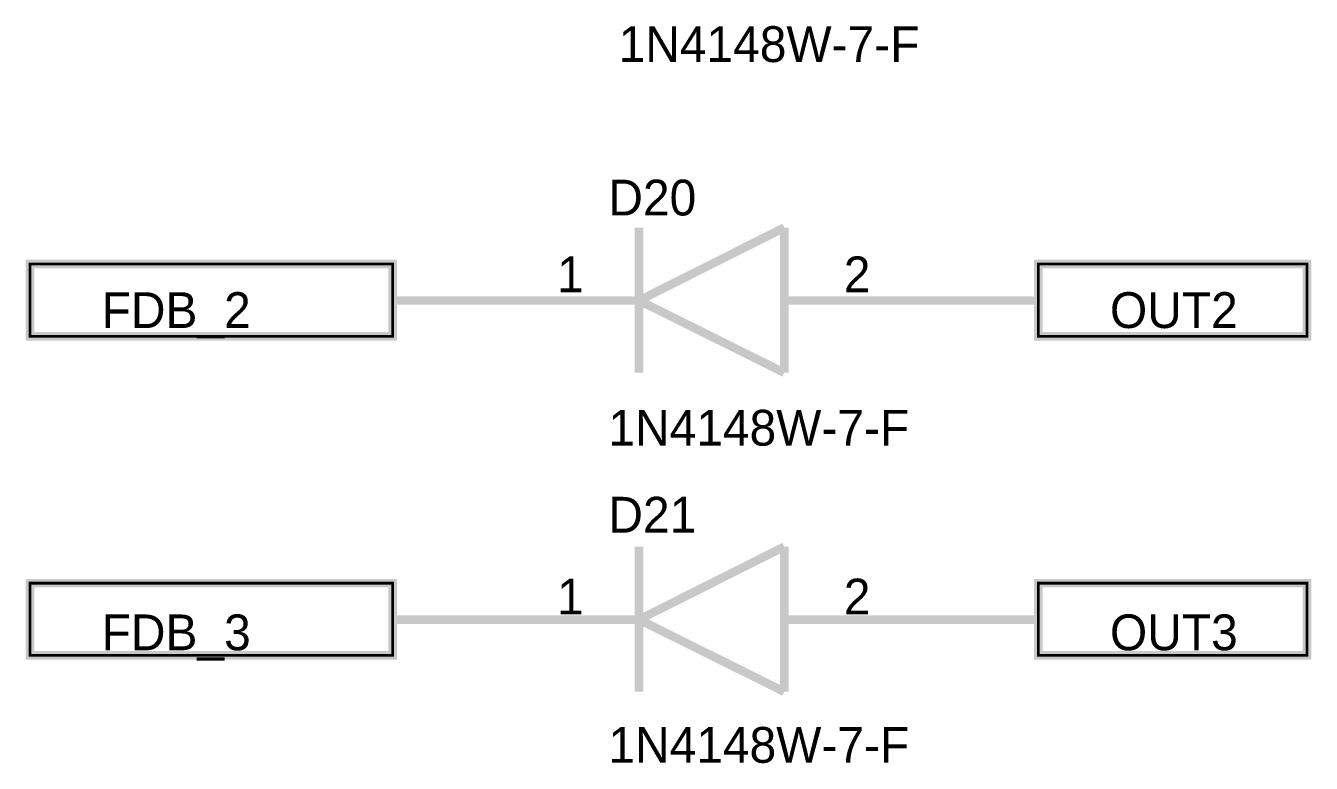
# Model space of a CAD drawing. Header units: millimetres. Extents: x 0 to 800, y 0 to 567.
# Drawn here: x 583.3 to 628.31, y 470.18 to 496.02 of the extents above; entities that cross this region are included whole.
import ezdxf

# ---------------------------------------------------------------- set-up
doc = ezdxf.new("R2010")
doc.units = ezdxf.units.MM
doc.layers.add('Sheet', color=255, linetype='Continuous')

msp = doc.modelspace()

# ---------------------------------------------------------------- linework, layer by layer
at = {"layer": 'Sheet', "const_width": 0.3}
for points in [[(604.779, 483.858), (604.779, 488.943)], [(609.863, 488.943), (604.779, 486.389)], [(609.863, 483.858), (609.863, 488.943)], [(599.694, 486.389), (596.155, 486.389)], [(604.779, 486.389), (599.694, 486.389)], [(604.779, 486.389), (604.017, 486.389)], [(609.863, 483.858), (604.779, 486.389)], [(609.863, 486.389), (614.948, 486.389)], [(609.863, 486.389), (610.625, 486.389)], [(614.948, 486.389), (618.756, 486.389)], [(604.779, 472.681), (604.779, 477.766)], [(609.863, 477.766), (604.779, 475.212)], [(609.863, 472.681), (609.863, 477.766)], [(599.694, 475.212), (596.155, 475.212)], [(604.779, 475.212), (599.694, 475.212)], [(604.779, 475.212), (604.017, 475.212)], [(609.863, 472.681), (604.779, 475.212)], [(609.863, 475.212), (614.948, 475.212)], [(609.863, 475.212), (610.625, 475.212)], [(614.948, 475.212), (618.756, 475.212)]]:
    msp.add_lwpolyline(points, dxfattribs=at)
at = {"layer": 'Sheet'}
for points, const_width in [([(583.455, 485.135), (583.455, 487.666), (596.155, 487.666), (596.155, 485.135), (583.455, 485.135)], 0.3), ([(583.455, 487.666), (583.455, 485.135), (596.155, 485.135), (596.155, 487.666), (583.455, 487.666), (583.455, 487.666)], 0.0991), ([(618.756, 485.135), (618.756, 487.666), (628.164, 487.666), (628.164, 485.135), (618.756, 485.135)], 0.3), ([(618.756, 487.666), (618.756, 485.135), (628.164, 485.135), (628.164, 487.666), (618.756, 487.666), (618.756, 487.666)], 0.0991), ([(583.455, 473.958), (583.455, 476.489), (596.155, 476.489), (596.155, 473.958), (583.455, 473.958)], 0.3), ([(583.455, 476.489), (583.455, 473.958), (596.155, 473.958), (596.155, 476.489), (583.455, 476.489), (583.455, 476.489)], 0.0991), ([(618.756, 473.958), (618.756, 476.489), (628.164, 476.489), (628.164, 473.958), (618.756, 473.958)], 0.3), ([(618.756, 476.489), (618.756, 473.958), (628.164, 473.958), (628.164, 476.489), (618.756, 476.489), (618.756, 476.489)], 0.0991)]:
    msp.add_lwpolyline(points, close=True, dxfattribs=dict(at, const_width=const_width))

# ---------------------------------------------------------------- texts
for s, height, p in [('1N4148W-7-F', 1.25433, (604.062, 494.744)), ('D20', 1.2543, (603.704, 489.368)), ('1', 1.254, (601.912, 486.68)), ('2', 1.254, (611.947, 486.68)), ('FDB_2', 1.2543, (585.963, 485.426)), ('OUT2', 1.2543, (621.265, 485.426)), ('1N4148W-7-F', 1.25433, (603.704, 481.305)), ('D21', 1.2543, (603.704, 478.258)), ('1', 1.254, (601.912, 475.391)), ('2', 1.254, (611.947, 475.391)), ('FDB_3', 1.2543, (585.963, 474.137)), ('OUT3', 1.2543, (621.265, 474.137)), ('1N4148W-7-F', 1.25433, (603.704, 470.195))]:
    msp.add_text(s, height=height, dxfattribs=at).set_placement(p)

doc.saveas('drawing.dxf')
